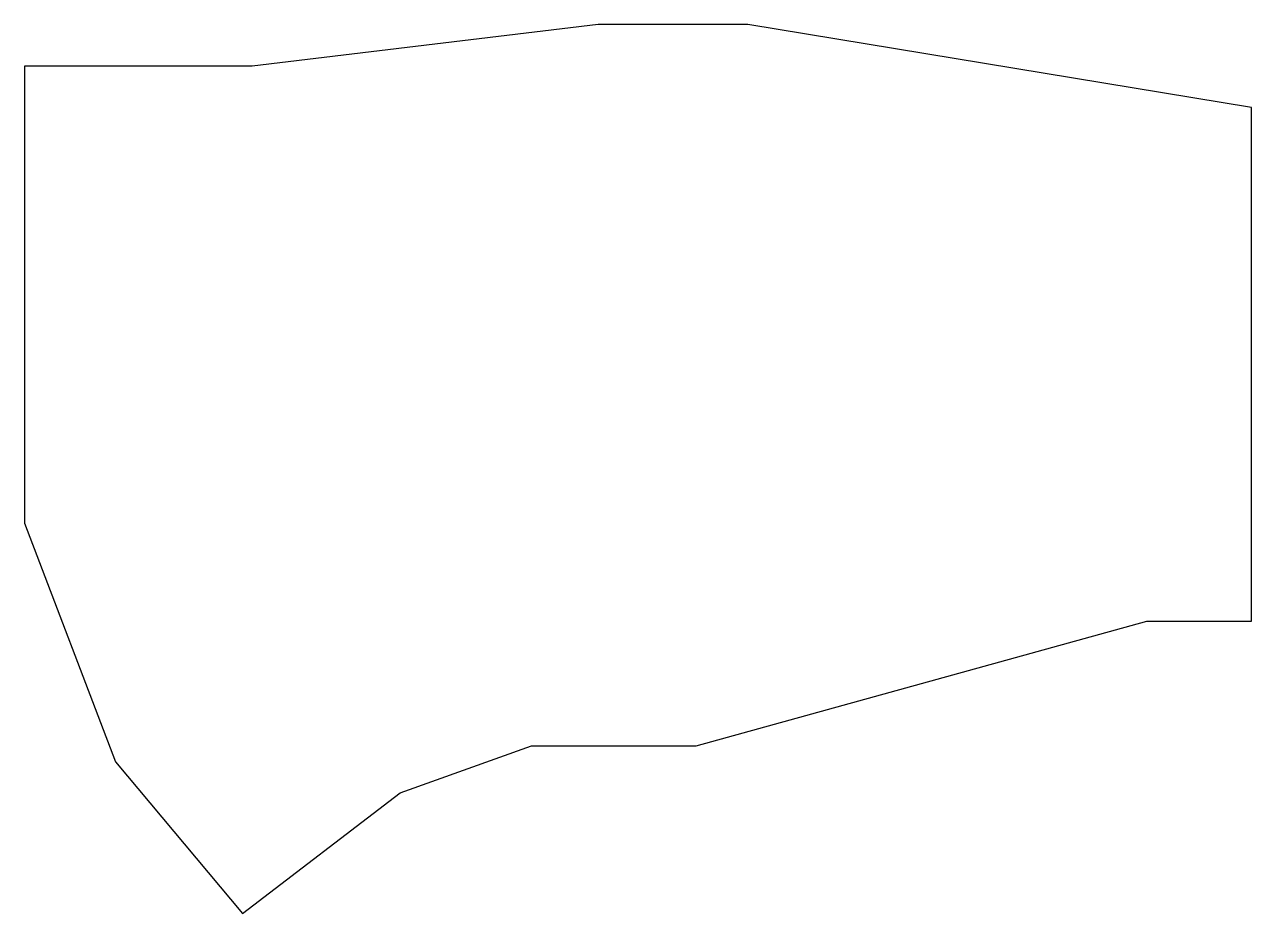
# Model space of a CAD drawing. Header units: millimetres. Extents: x 235 to 383, y -147 to -40.
import ezdxf

# ---------------------------------------------------------------- set-up
doc = ezdxf.new("R2010")
doc.units = ezdxf.units.MM

msp = doc.modelspace()

# ---------------------------------------------------------------- linework, layer by layer
for p, q in [((304, -40.1), (262.4, -45.1)), ((322, -40.1), (304, -40.1)), ((382.6, -50.1), (322, -40.1)), ((262.4, -45.1), (235, -45.1)), ((235, -45.1), (235, -100.1)), ((382.6, -111.9), (382.6, -50.1)), ((235, -100.1), (245.93, -128.82)), ((315.8, -126.9), (370, -111.9)), ((370, -111.9), (382.6, -111.9)), ((280.17, -132.55), (296, -126.9)), ((296, -126.9), (315.8, -126.9)), ((245.93, -128.82), (261.23, -147.05)), ((261.23, -147.05), (280.17, -132.55))]:
    msp.add_line(p, q)

doc.saveas('drawing.dxf')
